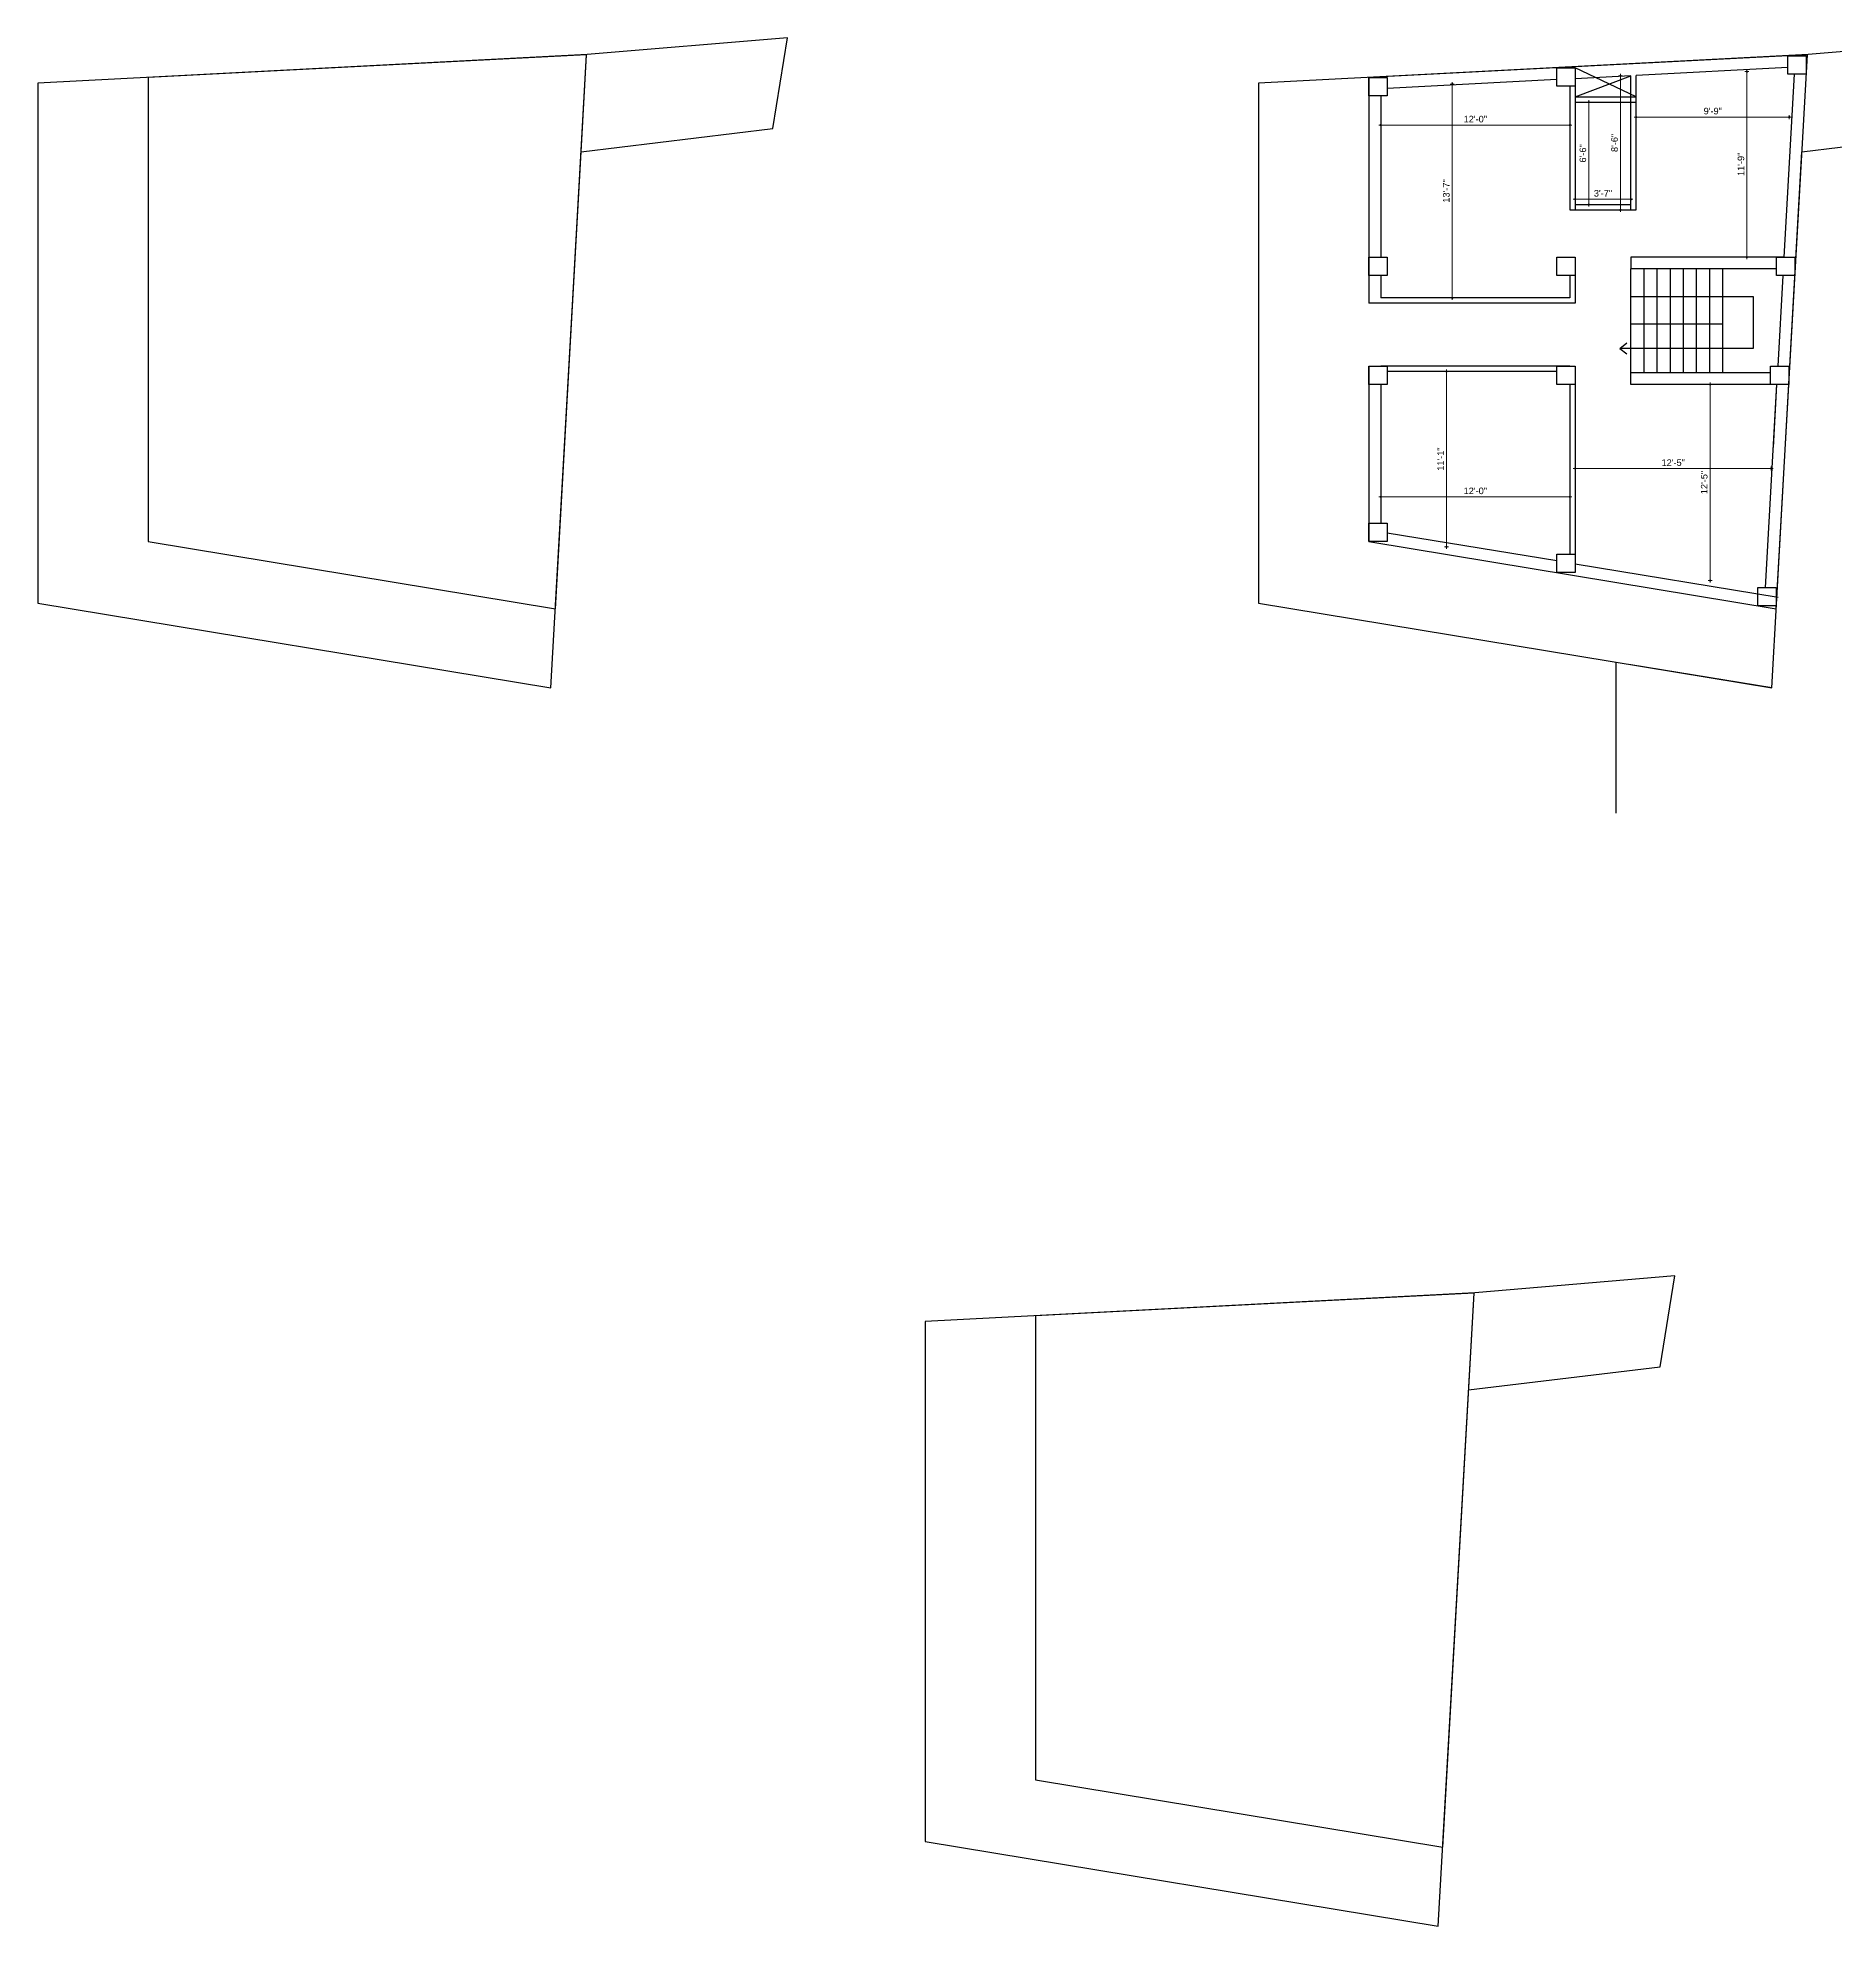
# Model space of a CAD drawing. Header units: inches. Extents: x 24733 to 33939, y -20986 to -10410.
# Drawn here: x 28840 to 30209, y -16538 to -15100 of the extents above; entities that cross this region are included whole.
import ezdxf

# ---------------------------------------------------------------- set-up
doc = ezdxf.new("R2010")
doc.units = ezdxf.units.IN
doc.header["$LTSCALE"] = 0.5
doc.header["$MEASUREMENT"] = 0
doc.header["$PDMODE"] = 66
doc.layers.add('hatch', color=9, linetype='Continuous', lineweight=0)
doc.layers.add('Toilet', color=7, linetype='Continuous', lineweight=25)
doc.styles.get("Standard").update_dxf_attribs({"font": 'arial.ttf'})
doc.dimstyles.new('S8', dxfattribs={"dimtxt": 5, "dimasz": 1, "dimexe": 6, "dimexo": 18, "dimgap": 1.9375, "dimtad": 1, "dimdec": 0, "dimzin": 3, "dimdsep": 46, "dimlunit": 4, "dimtxsty": 'Standard', "dimblk": 'dot 2', "dimcen": 12, "dimse1": 1, "dimse2": 1, "dimclrd": 1, "dimclre": 1, "dimclrt": 256, "dimadec": 0, "dimazin": 0, "dimtfac": 0.75, "dimtdec": 0, "dimtix": 1, "dimtmove": 1, "dimatfit": 3, "dimldrblk": 'DOT', "dimfxl": 1, "dimtolj": 1, "dimtzin": 0, "dimlwd": 9, "dimlwe": 9, "dimarcsym": 0})

# ---------------------------------------------------------------- blocks, each defined once
blk = doc.blocks.new('_Dot')
at = {"color": 0, "linetype": 'ByBlock', "lineweight": -2}
blk.add_line((-0.5, 0), (-1, 0), dxfattribs=at)
at = {"color": 0, "linetype": 'ByBlock', "const_width": 0.5}
blk.add_lwpolyline([(-0.25, 0, 1), (0.25, 0, 1)], format="xyb", close=True, dxfattribs=at)
blk = doc.blocks.new('dot1')
at = {"layer": 'hatch'}
h = blk.add_hatch(color=256, dxfattribs=at)
edge = h.paths.add_edge_path()
edge.add_arc((0, 0), 1, 0, 360)
for p, q in [((3, 0), (-3, 0)), ((0, 3), (0, -3))]:
    blk.add_line(p, q, dxfattribs=at)
blk.add_circle((0, 0), 1, dxfattribs=at)
blk = doc.blocks.new('dot 2')
at = {"layer": 'hatch', "xscale": 0.5, "yscale": 0.5, "zscale": 0.5}
blk.add_blockref('dot1', (0, 0), dxfattribs=at)
blk = doc.blocks.new('*D936')
at = {"layer": 'Defpoints', "color": 0, "transparency": 16777216}
for p in [(30010.6, -15428.4), (30010.6, -15441.7), (30159.9, -15441.7)]:
    blk.add_point(p, dxfattribs=at)
at = {"layer": 'Toilet', "color": 1, "lineweight": 9, "transparency": 16777216}
blk.add_line((30158.9, -15428.4), (30011.6, -15428.4), dxfattribs=at)
at = {"layer": 'Toilet', "color": 1, "lineweight": 9, "transparency": 16777216, "rotation": 180}
blk.add_blockref('dot 2', (30010.6, -15428.4), dxfattribs=at)
at = {"layer": 'Toilet', "color": 1, "lineweight": 9, "transparency": 16777216}
blk.add_blockref('dot 2', (30159.9, -15428.4), dxfattribs=at)
at = {"layer": 'Toilet', "transparency": 16777216, "insert": (30085.3, -15423.9), "char_height": 5, "attachment_point": 5}
blk.add_mtext('\\A1;12\'-5"', dxfattribs=at)
blk = doc.blocks.new('*D937')
at = {"layer": 'Defpoints', "color": 0, "transparency": 16777216}
for p in [(29862.6, -15417.2), (30006.6, -15429), (29862.6, -15449.9)]:
    blk.add_point(p, dxfattribs=at)
at = {"layer": 'Toilet', "color": 1, "lineweight": 9, "transparency": 16777216}
blk.add_line((30005.6, -15449.9), (29863.6, -15449.9), dxfattribs=at)
at = {"layer": 'Toilet', "color": 1, "lineweight": 9, "transparency": 16777216, "rotation": 180}
blk.add_blockref('dot 2', (29862.6, -15449.9), dxfattribs=at)
at = {"layer": 'Toilet', "color": 1, "lineweight": 9, "transparency": 16777216}
blk.add_blockref('dot 2', (30006.6, -15449.9), dxfattribs=at)
at = {"layer": 'Toilet', "transparency": 16777216, "insert": (29934.6, -15445.4), "char_height": 5, "attachment_point": 5}
blk.add_mtext('\\A1;12\'-0"', dxfattribs=at)
blk = doc.blocks.new('*D934')
at = {"layer": 'Defpoints', "color": 0, "transparency": 16777216}
for p in [(29932.1, -15135.6), (29917, -15298.4), (29932.1, -15298.4)]:
    blk.add_point(p, dxfattribs=at)
at = {"layer": 'Toilet', "color": 1, "lineweight": 9, "transparency": 16777216}
blk.add_line((29917, -15136.6), (29917, -15297.4), dxfattribs=at)
for p, rotation in [((29917, -15135.6), 90), ((29917, -15298.4), 270)]:
    blk.add_blockref('dot 2', p, dxfattribs=dict(at, rotation=rotation))
at = {"layer": 'Toilet', "transparency": 16777216, "insert": (29912.5, -15217), "char_height": 5, "attachment_point": 5, "rotation": 90}
blk.add_mtext('\\A1;13\'-7"', dxfattribs=at)
blk = doc.blocks.new('*D935')
at = {"layer": 'Defpoints', "color": 0, "transparency": 16777216}
for p in [(29862.6, -15166.8), (29862.6, -15184.3), (30006.6, -15184.3)]:
    blk.add_point(p, dxfattribs=at)
at = {"layer": 'Toilet', "color": 1, "lineweight": 9, "transparency": 16777216}
blk.add_line((30005.6, -15166.8), (29863.6, -15166.8), dxfattribs=at)
at = {"layer": 'Toilet', "color": 1, "lineweight": 9, "transparency": 16777216, "rotation": 180}
blk.add_blockref('dot 2', (29862.6, -15166.8), dxfattribs=at)
at = {"layer": 'Toilet', "color": 1, "lineweight": 9, "transparency": 16777216}
blk.add_blockref('dot 2', (30006.6, -15166.8), dxfattribs=at)
at = {"layer": 'Toilet', "transparency": 16777216, "insert": (29934.6, -15162.3), "char_height": 5, "attachment_point": 5}
blk.add_mtext('\\A1;12\'-0"', dxfattribs=at)
blk = doc.blocks.new('*D938')
at = {"layer": 'Defpoints', "color": 0, "transparency": 16777216}
for p in [(30057.1, -15160.7), (30057.1, -15180.2), (30173.7, -15197.7)]:
    blk.add_point(p, dxfattribs=at)
at = {"layer": 'Toilet', "color": 1, "lineweight": 9, "transparency": 16777216}
blk.add_line((30172.7, -15160.7), (30058.1, -15160.7), dxfattribs=at)
at = {"layer": 'Toilet', "color": 1, "lineweight": 9, "transparency": 16777216, "rotation": 180}
blk.add_blockref('dot 2', (30057.1, -15160.7), dxfattribs=at)
at = {"layer": 'Toilet', "color": 1, "lineweight": 9, "transparency": 16777216}
blk.add_blockref('dot 2', (30173.7, -15160.7), dxfattribs=at)
at = {"layer": 'Toilet', "transparency": 16777216, "insert": (30115.4, -15156.2), "char_height": 5, "attachment_point": 5}
blk.add_mtext('\\A1;9\'-9"', dxfattribs=at)
blk = doc.blocks.new('*D939')
at = {"layer": 'Defpoints', "color": 0, "transparency": 16777216}
for p in [(30114.9, -15126.1), (30141.4, -15126.1), (30111.6, -15267.4)]:
    blk.add_point(p, dxfattribs=at)
at = {"layer": 'Toilet', "color": 1, "lineweight": 9, "transparency": 16777216}
blk.add_line((30141.4, -15266.4), (30141.4, -15127.1), dxfattribs=at)
for p, rotation in [((30141.4, -15126.1), 90), ((30141.4, -15267.4), 270)]:
    blk.add_blockref('dot 2', p, dxfattribs=dict(at, rotation=rotation))
at = {"layer": 'Toilet', "transparency": 16777216, "insert": (30136.9, -15196.7), "char_height": 5, "attachment_point": 5, "rotation": 90}
blk.add_mtext('\\A1;11\'-9"', dxfattribs=at)
blk = doc.blocks.new('*D940')
at = {"layer": 'Defpoints', "color": 0, "transparency": 16777216}
for p in [(30010.6, -15227.4), (30053.1, -15223.3), (30053.1, -15227.4)]:
    blk.add_point(p, dxfattribs=at)
at = {"layer": 'Toilet', "color": 1, "lineweight": 9, "transparency": 16777216}
blk.add_line((30011.6, -15223.3), (30052.1, -15223.3), dxfattribs=at)
at = {"layer": 'Toilet', "color": 1, "lineweight": 9, "transparency": 16777216, "rotation": 180}
blk.add_blockref('dot 2', (30010.6, -15223.3), dxfattribs=at)
at = {"layer": 'Toilet', "color": 1, "lineweight": 9, "transparency": 16777216}
blk.add_blockref('dot 2', (30053.1, -15223.3), dxfattribs=at)
at = {"layer": 'Toilet', "transparency": 16777216, "insert": (30031.8, -15218.8), "char_height": 5, "attachment_point": 5}
blk.add_mtext('\\A1;3\'-7"', dxfattribs=at)
blk = doc.blocks.new('*D941')
at = {"layer": 'Defpoints', "color": 0, "transparency": 16777216}
for p in [(30106.2, -15364.4), (30087.9, -15513.6), (30113.4, -15513.6)]:
    blk.add_point(p, dxfattribs=at)
at = {"layer": 'Toilet', "color": 1, "lineweight": 9, "transparency": 16777216}
blk.add_line((30113.4, -15365.4), (30113.4, -15512.6), dxfattribs=at)
for p, rotation in [((30113.4, -15364.4), 90), ((30113.4, -15513.6), 270)]:
    blk.add_blockref('dot 2', p, dxfattribs=dict(at, rotation=rotation))
at = {"layer": 'Toilet', "transparency": 16777216, "insert": (30108.9, -15439), "char_height": 5, "attachment_point": 5, "rotation": 90}
blk.add_mtext('\\A1;12\'-5"', dxfattribs=at)
blk = doc.blocks.new('*D942')
at = {"layer": 'Defpoints', "color": 0, "transparency": 16777216}
for p in [(30033.8, -15149.4), (30021, -15227.4), (30033.8, -15227.4)]:
    blk.add_point(p, dxfattribs=at)
at = {"layer": 'Toilet', "color": 1, "lineweight": 9, "transparency": 16777216}
blk.add_line((30021, -15150.4), (30021, -15226.4), dxfattribs=at)
for p, rotation in [((30021, -15149.4), 90), ((30021, -15227.4), 270)]:
    blk.add_blockref('dot 2', p, dxfattribs=dict(at, rotation=rotation))
at = {"layer": 'Toilet', "transparency": 16777216, "insert": (30016.5, -15188.4), "char_height": 5, "attachment_point": 5, "rotation": 90}
blk.add_mtext('\\A1;6\'-6"', dxfattribs=at)
blk = doc.blocks.new('*D943')
at = {"layer": 'Defpoints', "color": 0, "transparency": 16777216}
for p in [(30045.1, -15129.3), (30053.1, -15129.3), (30053.1, -15231.4)]:
    blk.add_point(p, dxfattribs=at)
at = {"layer": 'Toilet', "color": 1, "lineweight": 9, "transparency": 16777216}
blk.add_line((30045.1, -15230.4), (30045.1, -15130.3), dxfattribs=at)
for p, rotation in [((30045.1, -15129.3), 90), ((30045.1, -15231.4), 270)]:
    blk.add_blockref('dot 2', p, dxfattribs=dict(at, rotation=rotation))
at = {"layer": 'Toilet', "transparency": 16777216, "insert": (30040.6, -15180.4), "char_height": 5, "attachment_point": 5, "rotation": 90}
blk.add_mtext('\\A1;8\'-6"', dxfattribs=at)

msp = doc.modelspace()

# ---------------------------------------------------------------- linework, layer by layer
at = {"layer": 'Toilet'}
for p, q in [((29234.1, -15535.2), (29257.9, -15113.3)), ((30187.5, -15113.3), (29853.6, -15130.6)), ((30163.7, -15535.2), (30187.5, -15113.3)), ((30057.1, -15145.4), (30010.6, -15123.2)), ((30172.6, -15123.1), (30057.1, -15129.1)), ((28924, -15130.6), (28924, -15484)), ((29853.6, -15130.6), (29853.6, -15302.4)), ((29996.6, -15132.2), (29867.6, -15138.9)), ((30006.6, -15137.2), (30006.6, -15231.4)), ((30053.1, -15129.3), (30010.6, -15131.5)), ((30010.6, -15145.4), (30053.1, -15129.3)), ((30010.6, -15131.5), (30010.6, -15231.4)), ((30053.1, -15231.4), (30053.1, -15129.3)), ((30057.1, -15231.4), (30057.1, -15129.1)), ((30169.8, -15267.4), (30177.6, -15128)), ((29862.6, -15144.6), (29862.6, -15267.4)), ((30010.6, -15145.4), (30057.1, -15145.4)), ((30010.6, -15149.4), (30057.1, -15149.4)), ((30010.6, -15227.4), (30053.1, -15227.4)), ((30006.6, -15231.4), (30057.1, -15231.4)), ((30053.1, -15231.4), (30057.1, -15231.4)), ((30010.6, -15267.4), (30010.6, -15302.4)), ((30170, -15267.4), (30053.1, -15267.4)), ((30053.1, -15267.4), (30053.1, -15276.4)), ((29862.6, -15281.4), (29862.6, -15298.4)), ((30006.6, -15281.4), (30006.6, -15298.4)), ((30164, -15276.4), (30053.1, -15276.4)), ((30053.1, -15318.4), (30053.1, -15276.4)), ((30063.1, -15318.4), (30063.1, -15276.4)), ((30073.1, -15318.4), (30073.1, -15276.4)), ((30083.1, -15318.4), (30083.1, -15276.4)), ((30093.1, -15318.4), (30093.1, -15276.4)), ((30103.1, -15318.4), (30103.1, -15276.4)), ((30113.1, -15318.4), (30113.1, -15276.4)), ((30123.1, -15318.4), (30123.1, -15276.4)), ((30165.1, -15350.4), (30169, -15281.4)), ((30006.6, -15298.4), (29862.6, -15298.4)), ((30053.1, -15297.4), (30146.1, -15297.4)), ((30146.1, -15297.4), (30146.1, -15336.9)), ((30010.6, -15302.4), (29853.6, -15302.4)), ((30123.1, -15318.4), (30053.1, -15318.4)), ((30053.1, -15355.4), (30053.1, -15318.4)), ((30063.1, -15355.4), (30063.1, -15318.4)), ((30073.1, -15355.4), (30073.1, -15318.4)), ((30083.1, -15355.4), (30083.1, -15318.4)), ((30093.1, -15355.4), (30093.1, -15318.4)), ((30103.1, -15355.4), (30103.1, -15318.4)), ((30113.1, -15355.4), (30113.1, -15318.4)), ((30123.1, -15355.4), (30123.1, -15318.4)), ((30167.2, -15318.4), (30166.9, -15318.4)), ((30044.7, -15336.9), (30050, -15332.7)), ((30146.1, -15336.9), (30044.7, -15336.9)), ((30044.7, -15336.9), (30050, -15341.1)), ((29853.6, -15350.4), (29853.6, -15484)), ((30006.6, -15350.4), (29862.6, -15350.4)), ((29996.6, -15354.4), (29867.6, -15354.4)), ((30010.6, -15350.4), (30010.6, -15493.6)), ((30159.3, -15355.4), (30053.1, -15355.4)), ((30053.1, -15364.4), (30053.1, -15355.4)), ((29862.6, -15364.4), (29862.6, -15470)), ((30006.6, -15364.4), (30006.6, -15493.6)), ((30159.3, -15364.4), (30053.1, -15364.4)), ((30155.6, -15518.9), (30164.3, -15364.4)), ((30161.6, -15412.4), (30164.3, -15364.4)), ((28924, -15484), (29234.1, -15535.2)), ((29853.6, -15484), (30163.7, -15535.2)), ((29867.6, -15477.2), (29996.6, -15498.5)), ((30010.6, -15500.8), (30165.2, -15526.3)), ((30041.9, -15690.7), (30041.9, -15575.9)), ((30160.3, -15595.4), (30053.1, -15577.8)), ((30086.6, -16043.2), (29934.2, -16056.1)), ((30075.4, -16112.3), (30086.6, -16043.2)), ((29934.2, -16056.1), (29515.7, -16077.9)), ((29906.4, -16538.4), (29933.6, -16056.2)), ((29599.7, -16073.5), (29599.7, -16426.9)), ((29515.7, -16077.9), (29515.7, -16473.9)), ((29929.5, -16130), (30075.4, -16112.3)), ((29599.7, -16426.9), (29909.8, -16478.1)), ((29515.7, -16473.9), (29906.4, -16538.4))]:
    msp.add_line(p, q, dxfattribs=at)
for points in [[(29253.7, -15187.1), (29399.7, -15169.4), (29410.9, -15100.3), (29258.4, -15113.2), (28840, -15135), (28840, -15531), (29230.7, -15595.4)], [(29253.7, -15187.1), (29257.9, -15113.3), (28924, -15130.6), (28924, -15484), (29234.1, -15535.2)], [(30183.3, -15187.1), (30329.2, -15169.4), (30340.5, -15100.3), (30188, -15113.2), (29769.6, -15135), (29769.6, -15531), (30160.3, -15595.4)], [(29996.6, -15123.2), (30010.6, -15123.2), (30010.6, -15137.2), (29996.6, -15137.2)], [(30172.6, -15114), (30186.6, -15114), (30186.6, -15128), (30172.6, -15128)], [(29853.6, -15130.6), (29867.6, -15130.6), (29867.6, -15144.6), (29853.6, -15144.6)], [(29853.6, -15267.4), (29867.6, -15267.4), (29867.6, -15281.4), (29853.6, -15281.4)], [(29996.6, -15267.4), (30010.6, -15267.4), (30010.6, -15281.4), (29996.6, -15281.4)], [(30164, -15267.4), (30178, -15267.4), (30178, -15281.4), (30164, -15281.4)], [(29853.6, -15350.4), (29867.6, -15350.4), (29867.6, -15364.4), (29853.6, -15364.4)], [(29996.6, -15350.4), (30010.6, -15350.4), (30010.6, -15364.4), (29996.6, -15364.4)], [(30159.3, -15350.4), (30173.3, -15350.4), (30173.3, -15364.4), (30159.3, -15364.4)], [(29853.6, -15470), (29867.6, -15470), (29867.6, -15484), (29853.6, -15484)], [(29996.6, -15493.6), (30010.6, -15493.6), (30010.6, -15507.6), (29996.6, -15507.6)], [(30149.8, -15518.9), (30163.8, -15518.9), (30163.8, -15532.9), (30149.8, -15532.9)], [(29933.6, -16056.2), (29599.7, -16073.5), (29599.7, -16426.9), (29909.8, -16478.1)]]:
    msp.add_lwpolyline(points, close=True, dxfattribs=at)

# ---------------------------------------------------------------- dimensions: what is measured, and where the dimension line sits
for base, p1, p2, picture, middle in [((30045.1, -15129.3), (30053.1, -15231.4), (30053.1, -15129.3), '*D943', (30040.6, -15180.4)), ((30141.4, -15126.1), (30111.6, -15267.4), (30114.9, -15126.1), '*D939', (30136.9, -15196.7)), ((29917, -15298.4), (29932.1, -15135.6), (29932.1, -15298.4), '*D934', (29912.5, -15217)), ((30021, -15227.4), (30033.8, -15149.4), (30033.8, -15227.4), '*D942', (30016.5, -15188.4)), ((30113.4, -15513.6), (30106.2, -15364.4), (30087.9, -15513.6), '*D941', (30108.9, -15439))]:
    dim = msp.add_linear_dim(base=base, p1=p1, p2=p2, angle=90, dimstyle='S8', override={"dimfxl": 2, "dimfxlon": 1, "dimarcsym": 1}, dxfattribs=at)
    dim.commit()
    dim.dimension.update_dxf_attribs({"geometry": picture, "text_midpoint": middle})
for base, p1, p2, picture, middle in [((30057.1, -15160.7), (30173.7, -15197.7), (30057.1, -15180.2), '*D938', (30115.4, -15156.2)), ((29862.6, -15166.8), (30006.6, -15184.3), (29862.6, -15184.3), '*D935', (29934.6, -15162.3)), ((30053.0864, -15223.3083), (30010.5727, -15227.4343), (30053.0864, -15227.4343), '*D940', (30031.8295, -15218.8162)), ((29862.6, -15449.9), (30006.6, -15429), (29862.6, -15417.2), '*D937', (29934.6, -15445.4)), ((30010.6, -15428.4), (30159.9, -15441.7), (30010.6, -15441.7), '*D936', (30085.3, -15423.9))]:
    dim = msp.add_linear_dim(base=base, p1=p1, p2=p2, dimstyle='S8', override={"dimfxl": 2, "dimfxlon": 1, "dimarcsym": 1}, dxfattribs=at)
    dim.commit()
    dim.dimension.update_dxf_attribs({"geometry": picture, "text_midpoint": middle})
msp.add_linear_dim(base=(29912.6329, -15354.4343), p1=(29932.4467, -15487.9337), p2=(29934.5727, -15354.4343), angle=90, dimstyle='S8', override={"dimfxl": 2, "dimfxlon": 1, "dimarcsym": 1}, dxfattribs=at).render()

doc.saveas('drawing.dxf')
